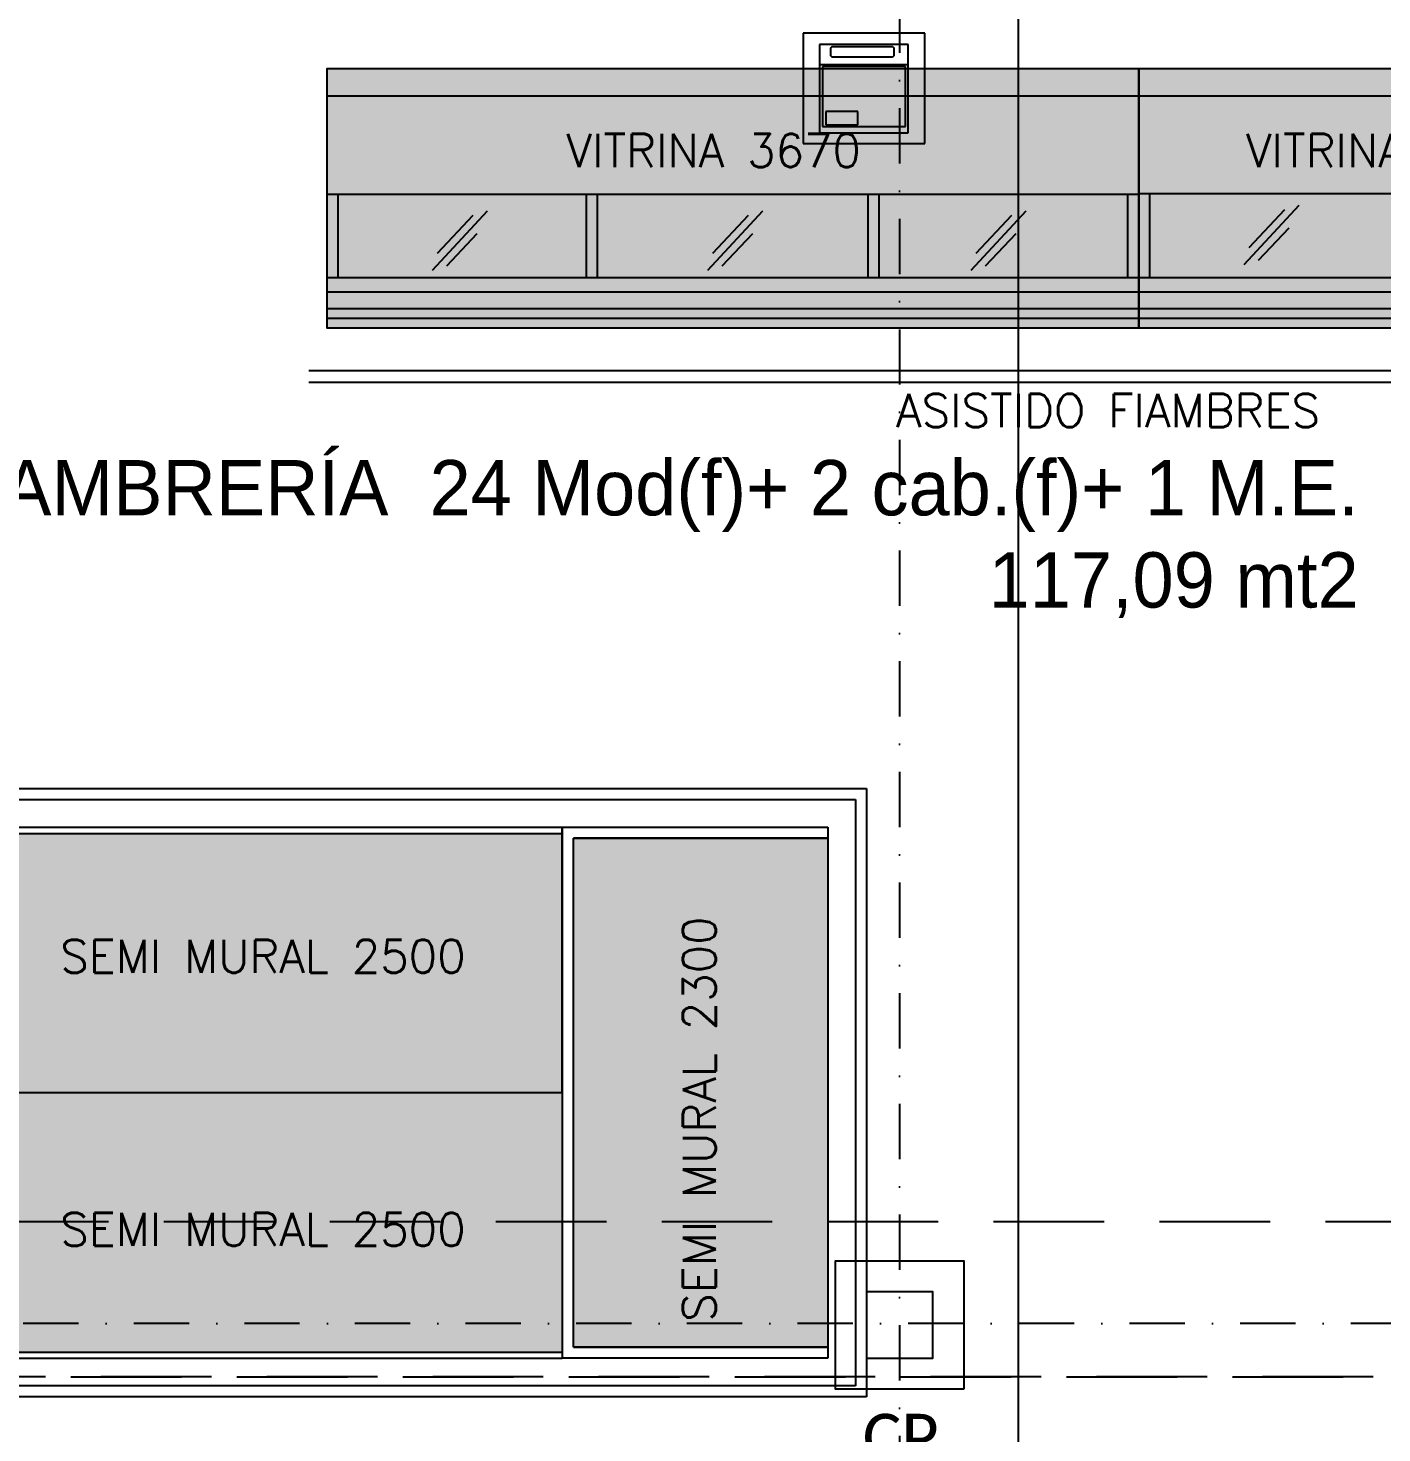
# Model space of a CAD drawing. Header units: millimetres. Extents: x 340 to 1003762, y 22 to 362022.
# Drawn here: x 608282 to 614401, y 282563 to 288913 of the extents above; entities that cross this region are included whole.
import ezdxf
from ezdxf.enums import TextEntityAlignment as Align

# ---------------------------------------------------------------- set-up
doc = ezdxf.new("R2010")
doc.units = ezdxf.units.MM
for name, pattern in [('LSBB_P_002 - PLANTA 1° NIVEL SALA DE VENTAS$0$DASHDOT2', [0.5, 0.25, -0.125, 0, -0.125]), ('LSBB_P_002 - PLANTA 1° NIVEL SALA DE VENTAS$0$HIDDEN', [0.375, 0.25, -0.125]), ('LSBB_P_002 - PLANTA 1° NIVEL SALA DE VENTAS$0$HIDDEN2', [0.1875, 0.125, -0.0625])]:
    doc.linetypes.add(name, pattern=pattern)
for name, color, linetype in [('A-DEMOLICION SV', 40, 'Continuous'), ('LSBB_P_002 - PLANTA 1° NIVEL SALA DE VENTAS$0$A-LAYOUT', 7, 'Continuous'), ('LSBB_P_002 - PLANTA 1° NIVEL SALA DE VENTAS$0$A-MUEBLES FRIO', 2, 'Continuous'), ('LSBB_P_002 - PLANTA 1° NIVEL SALA DE VENTAS$0$A-SALA DEFENSAS', 9, 'Continuous'), ('LSBB_P_002 - PLANTA 1° NIVEL SALA DE VENTAS$0$A-TEXTO SV', 2, 'LSBB_P_002 - PLANTA 1° NIVEL SALA DE VENTAS$0$DASHDOT2'), ('LSBB_P_002 - PLANTA 1° NIVEL SALA DE VENTAS$0$A-Textos', 2, 'Continuous'), ('LSBB_P_002 - PLANTA 1° NIVEL SALA DE VENTAS$0$A-TRAS-EQPM', 8, 'Continuous'), ('LSBB_P_002 - PLANTA 1° NIVEL SALA DE VENTAS$0$CENEFA', 6, 'LSBB_P_002 - PLANTA 1° NIVEL SALA DE VENTAS$0$HIDDEN'), ('LSBB_P_002 - PLANTA 1° NIVEL SALA DE VENTAS$0$E-SF O CP', 7, 'Continuous'), ('LSBB_P_002 - PLANTA 1° NIVEL SALA DE VENTAS$0$EJES', 8, 'LSBB_P_002 - PLANTA 1° NIVEL SALA DE VENTAS$0$DASHDOT2'), ('LSBB_P_002 - PLANTA 1° NIVEL SALA DE VENTAS$0$ESTRUCTURA', 5, 'Continuous'), ('LSBB_P_002 - PLANTA 1° NIVEL SALA DE VENTAS$0$LAYOUT$0$A-SALA-HATCH-FIAMBRES', 30, 'Continuous'), ('LSBB_P_002 - PLANTA 1° NIVEL SALA DE VENTAS$0$LINEA CORTES', 7, 'Continuous'), ('LSBB_P_002 - PLANTA 1° NIVEL SALA DE VENTAS$0$N- EXTINTOR O RH', 1, 'Continuous'), ('LSBB_P_002 - PLANTA 1° NIVEL SALA DE VENTAS$0$ZOCALOS-HORM', 8, 'Continuous')]:
    doc.layers.add(name, color=color, linetype=linetype)
doc.styles.add('LSBB_P_002 - PLANTA 1° NIVEL SALA DE VENTAS$0$1208_Sala de Ventas$0$ARQ', font='SIMPLEX.shx')
doc.styles.add('LSBB_P_002 - PLANTA 1° NIVEL SALA DE VENTAS$0$LAYOUT$0$REF-LAYOUT N+0.00 E 03$0$REF-LAYOUT N+0.00 E 02$0$Walmart_CENTURY GOTHIC', font='GOTHIC.TTF')
doc.styles.add('LSBB_P_002 - PLANTA 1° NIVEL SALA DE VENTAS$0$REF-LAYOUT N+0.00 E 03$0$REF-LAYOUT N+0.00 E 02$0$1301_Sala de Venta$0$ARQ', font='SIMPLEX.shx')
doc.styles.add('LSBB_P_002 - PLANTA 1° NIVEL SALA DE VENTAS$0$STANDARD', font='txt')
doc.styles.add('LSBB_P_002 - PLANTA 1° NIVEL SALA DE VENTAS$0$YUDICAD_ROMANS', font='romans.shx')

# ---------------------------------------------------------------- blocks, each defined once
blk = doc.blocks.new('LSBB_P_002 - PLANTA 1° NIVEL SALA DE VENTAS$0$REF-LAYOUT N+0.00 E 03$0$REF-LAYOUT N+0.00 E 02$0$1301_Sala de Venta$0$VITRINA_2448_X_1170')
h = blk.add_hatch(color=256)
h.dxf.hatch_style = 1
h.paths.add_polyline_path([(-2883.08, -5350.77), (-2883.08, -5233.77), (-3127.88, -5233.77), (-3127.88, -5350.77)])
h.paths.add_polyline_path([(-3083.16, -5281.93), (-2924.23, -5281.93), (-2924.23, -5259.43), (-3083.16, -5259.43)], flags=24)
at = {"layer": 'LSBB_P_002 - PLANTA 1° NIVEL SALA DE VENTAS$0$A-MUEBLES FRIO', "linetype": 'Continuous'}
for p, q in [((-3127.88, -5245.92), (-2883.08, -5245.92)), ((-2883.08, -5290.27), (-3127.88, -5290.27)), ((-3122.88, -5328.13), (-3122.88, -5290.27)), ((-3055.58, -5295.57), (-3080.41, -5322.33)), ((-3007.98, -5290.27), (-3007.98, -5328.13)), ((-3002.98, -5290.27), (-3002.98, -5328.13)), ((-2930.74, -5295.57), (-2955.57, -5322.33)), ((-2888.08, -5328.13), (-2888.08, -5290.27)), ((-3061.98, -5297.41), (-3078.1, -5314.59)), ((-2937.15, -5297.41), (-2953.27, -5314.59)), ((-3060.11, -5305.76), (-3073.96, -5320.44)), ((-2935.27, -5305.76), (-2949.12, -5320.44)), ((-3127.88, -5328.13), (-2883.08, -5328.13)), ((-3127.88, -5334.6), (-2883.08, -5334.6)), ((-3127.88, -5342.14), (-2883.08, -5342.14)), ((-3127.88, -5346.45), (-2883.08, -5346.45))]:
    blk.add_line(p, q, dxfattribs=at)
blk.add_lwpolyline([(-2883.08, -5350.77), (-2883.08, -5233.77), (-3127.88, -5233.77), (-3127.88, -5350.77), (-3127.88, -5233.77), (-3127.88, -5350.77)], close=True, dxfattribs=at)
at = {"layer": 'LSBB_P_002 - PLANTA 1° NIVEL SALA DE VENTAS$0$A-MUEBLES FRIO', "insert": (-3079.41, -5263.18), "char_height": 15, "attachment_point": 1, "style": 'LSBB_P_002 - PLANTA 1° NIVEL SALA DE VENTAS$0$REF-LAYOUT N+0.00 E 03$0$REF-LAYOUT N+0.00 E 02$0$1301_Sala de Venta$0$ARQ'}
blk.add_mtext('VITRINA 2448', dxfattribs=at)
blk = doc.blocks.new('LSBB_P_002 - PLANTA 1° NIVEL SALA DE VENTAS$0$REF-LAYOUT N+0.00 E 03$0$REF-LAYOUT N+0.00 E 02$0$1301_Sala de Venta$0$VITRINA_3670_X_1170')
h = blk.add_hatch(color=256)
h.dxf.hatch_style = 1
h.paths.add_polyline_path([(-3160.84, -5233.77), (-3527.84, -5233.77), (-3527.84, -5350.77), (-3160.84, -5350.77)])
h.paths.add_polyline_path([(-3423.25, -5281.93), (-3264.33, -5281.93), (-3264.33, -5259.43), (-3423.25, -5259.43)], flags=24)
at = {"layer": 'LSBB_P_002 - PLANTA 1° NIVEL SALA DE VENTAS$0$A-MUEBLES FRIO', "linetype": 'Continuous'}
for p, q in [((-3527.84, -5245.92), (-3160.84, -5245.92)), ((-3527.84, -5290.42), (-3160.84, -5290.42)), ((-3410.44, -5328.14), (-3410.44, -5290.42)), ((-3405.44, -5328.14), (-3405.44, -5290.42)), ((-3283.14, -5328.14), (-3283.14, -5290.42)), ((-3278.14, -5328.14), (-3278.14, -5290.42)), ((-3455.41, -5298.14), (-3480.24, -5324.9)), ((-3461.82, -5299.98), (-3477.94, -5317.16)), ((-3330.93, -5298.14), (-3355.76, -5324.9)), ((-3337.34, -5299.98), (-3353.46, -5317.16)), ((-3211.92, -5298.14), (-3236.76, -5324.9)), ((-3218.33, -5299.98), (-3234.45, -5317.16)), ((-3459.94, -5308.33), (-3473.79, -5323.01)), ((-3335.46, -5308.33), (-3349.32, -5323.01)), ((-3216.46, -5308.33), (-3230.31, -5323.01)), ((-3527.84, -5328.14), (-3160.84, -5328.14)), ((-3527.84, -5334.6), (-3160.84, -5334.6)), ((-3527.84, -5342.14), (-3160.84, -5342.14)), ((-3527.84, -5346.45), (-3160.84, -5346.45))]:
    blk.add_line(p, q, dxfattribs=at)
blk.add_lwpolyline([(-3160.84, -5233.77), (-3527.84, -5233.77), (-3527.84, -5350.77), (-3160.84, -5350.77)], close=True, dxfattribs=at)
for points in [[(-3522.84, -5290.42), (-3522.84, -5328.14)], [(-3165.84, -5328.14), (-3165.84, -5290.42)]]:
    blk.add_lwpolyline(points, dxfattribs=at)
at = {"layer": 'LSBB_P_002 - PLANTA 1° NIVEL SALA DE VENTAS$0$A-MUEBLES FRIO', "insert": (-3419.5, -5263.18), "char_height": 15, "attachment_point": 1, "style": 'LSBB_P_002 - PLANTA 1° NIVEL SALA DE VENTAS$0$REF-LAYOUT N+0.00 E 03$0$REF-LAYOUT N+0.00 E 02$0$1301_Sala de Venta$0$ARQ'}
blk.add_mtext('VITRINA 3670', dxfattribs=at)
blk = doc.blocks.new('LSBB_P_002 - PLANTA 1° NIVEL SALA DE VENTAS$0$Balanza VA')
at = {"layer": 'LSBB_P_002 - PLANTA 1° NIVEL SALA DE VENTAS$0$A-TRAS-EQPM'}
for p, q in [((-41358.6, 6380.36, 0), (-41358.6, 6430.17, 0)), ((-41358.6, 6430.17, 0), (-41303.6, 6430.17, 0)), ((-41358.6, 6430.17, 0), (-41303.6, 6430.17, 0)), ((-41303.6, 6430.17, 0), (-41303.6, 6380.36, 0)), ((-41351.1, 6385.1, 0), (-41351.1, 6425.1, 0)), ((-41351.1, 6425.1, 0), (-41311.1, 6425.1, 0)), ((-41351.1, 6385.1, 0), (-41351.1, 6425.1, 0)), ((-41344.68, 6423.24, 0), (-41344.68, 6420.3, 0)), ((-41317.14, 6424.24, 0), (-41343.68, 6424.24, 0)), ((-41316.14, 6420.3, 0), (-41316.14, 6423.24, 0)), ((-41311.1, 6425.1, 0), (-41311.1, 6385.1, 0)), ((-41311.1, 6416.1, 0), (-41351.1, 6416.1, 0)), ((-41349.85, 6388.1, 0), (-41349.85, 6415.1, 0)), ((-41349.85, 6415.1, 0), (-41312.35, 6415.1, 0)), ((-41343.68, 6419.3, 0), (-41317.14, 6419.3, 0)), ((-41312.35, 6415.1, 0), (-41312.35, 6388.1, 0)), ((-41328.29, 6388.83, 0), (-41328.29, 6394.75, 0)), ((-41328.29, 6394.75, 0), (-41313.84, 6394.75, 0)), ((-41313.84, 6394.75, 0), (-41313.84, 6388.83, 0)), ((-41312.35, 6388.1, 0), (-41349.85, 6388.1, 0)), ((-41313.84, 6388.83, 0), (-41328.29, 6388.83, 0)), ((-41311.1, 6385.1, 0), (-41351.1, 6385.1, 0)), ((-41311.1, 6385.1, 0), (-41351.1, 6385.1, 0)), ((-41303.6, 6380.36, 0), (-41358.6, 6380.36, 0))]:
    blk.add_line(p, q, dxfattribs=at)
for centre, start, end in [((-41343.68, 6423.24, 0), 90, 180), ((-41343.68, 6420.3, 0), 180, 270), ((-41317.14, 6423.24, 0), 0, 90), ((-41317.14, 6420.3, 0), 270, 0)]:
    blk.add_arc(centre, 1, start, end, dxfattribs=at)
blk = doc.blocks.new('LSBB_P_002 - PLANTA 1° NIVEL SALA DE VENTAS$0$1208_Sala de Ventas$0$CABECERA_SEMIMURAL_ISLA_2300')
h = blk.add_hatch(color=256)
h.dxf.hatch_style = 1
h.paths.add_polyline_path([(-2390.36, -4890.29), (-2275.36, -4890.29), (-2275.36, -4660.29), (-2390.36, -4660.29)])
h.paths.add_polyline_path([(-2322.2, -4882.64), (-2322.2, -4668.71), (-2344.7, -4668.71), (-2344.7, -4882.64)], flags=24)
at = {"layer": 'LSBB_P_002 - PLANTA 1° NIVEL SALA DE VENTAS$0$A-MUEBLES FRIO'}
for p, q in [((-2395.36, -4655.29), (-2275.36, -4655.29)), ((-2395.36, -4655.29), (-2395.36, -4895.29)), ((-2390.36, -4890.29), (-2390.36, -4660.29)), ((-2390.36, -4660.29), (-2275.36, -4660.29)), ((-2275.36, -4660.29), (-2390.36, -4660.29)), ((-2275.36, -4655.29), (-2275.36, -4895.29)), ((-2275.36, -4895.29), (-2395.36, -4895.29)), ((-2275.36, -4890.29), (-2390.36, -4890.29)), ((-2390.36, -4890.29), (-2275.36, -4890.29))]:
    blk.add_line(p, q, dxfattribs=at)
at = {"layer": 'LSBB_P_002 - PLANTA 1° NIVEL SALA DE VENTAS$0$A-MUEBLES FRIO', "color": 7, "insert": (-2340.95, -4878.89), "char_height": 15, "attachment_point": 1, "rotation": 90, "style": 'LSBB_P_002 - PLANTA 1° NIVEL SALA DE VENTAS$0$1208_Sala de Ventas$0$ARQ'}
blk.add_mtext('SEMI MURAL 2300', dxfattribs=at)
blk = doc.blocks.new('LSBB_P_002 - PLANTA 1° NIVEL SALA DE VENTAS$0$1208_Sala de Ventas$0$SEMI MURAL_ISLA_2500_X_2400')
h = blk.add_hatch(color=256)
h.dxf.hatch_style = 1
h.paths.add_polyline_path([(-3204.52, -5046.56), (-3204.52, -4929.35), (-3454.52, -4929.35), (-3454.52, -5046.56)])
h.paths.add_polyline_path([(-3204.52, -5163.76), (-3204.52, -5046.56), (-3454.52, -5046.56), (-3454.52, -5163.76)])
h.paths.add_polyline_path([(-3435.18, -4996.09), (-3221.26, -4996.09), (-3221.26, -4973.59), (-3435.18, -4973.59)], flags=24)
h.paths.add_polyline_path([(-3435.18, -5119.52), (-3221.26, -5119.52), (-3221.26, -5097.02), (-3435.18, -5097.02)], flags=24)
at = {"layer": 'LSBB_P_002 - PLANTA 1° NIVEL SALA DE VENTAS$0$A-MUEBLES FRIO'}
for p, q in [((-3204.52, -4926.56), (-3454.52, -4926.56)), ((-3454.52, -5046.56), (-3454.52, -4926.56)), ((-3204.52, -5046.56), (-3204.52, -4926.56)), ((-3454.52, -4929.35), (-3204.52, -4929.35)), ((-3204.52, -5046.56), (-3454.52, -5046.56)), ((-3454.52, -5046.56), (-3454.52, -5166.56)), ((-3204.52, -5046.56), (-3454.52, -5046.56)), ((-3204.52, -5046.56), (-3204.52, -5166.56)), ((-3454.52, -5163.76), (-3204.52, -5163.76)), ((-3204.52, -5166.56), (-3454.52, -5166.56))]:
    blk.add_line(p, q, dxfattribs=at)
at = {"layer": 'LSBB_P_002 - PLANTA 1° NIVEL SALA DE VENTAS$0$A-MUEBLES FRIO', "char_height": 15, "style": 'LSBB_P_002 - PLANTA 1° NIVEL SALA DE VENTAS$0$1208_Sala de Ventas$0$ARQ'}
for insert, attachment_point in [((-3431.43, -4992.34), 7), ((-3431.43, -5100.77), 1)]:
    blk.add_mtext('SEMI MURAL 2500', dxfattribs=dict(at, insert=insert, attachment_point=attachment_point))
blk = doc.blocks.new('LSBB_P_002 - PLANTA 1° NIVEL SALA DE VENTAS$0$A$C49184C2C')
at = {"layer": 'LSBB_P_002 - PLANTA 1° NIVEL SALA DE VENTAS$0$E-SF O CP', "linetype": 'ByBlock'}
h = blk.add_hatch(dxfattribs=at)
h.set_pattern_fill('ANSI36,_I', color=3, scale=0.126, style=2)
h.set_pattern_definition([(315, (8652.031924, 21254.503363), (0.008352698853, -0.03062656246), [0.039375, -0.007875, 0, -0.007875])])
h.paths.add_polyline_path([(0.3817, 0.018), (0.0217, 0.018), (0.0217, 0.258), (0.3817, 0.258)])
at = {"layer": 'LSBB_P_002 - PLANTA 1° NIVEL SALA DE VENTAS$0$E-SF O CP', "color": 3, "const_width": 0.036}
blk.add_lwpolyline([(0.3817, 0.018), (0.0217, 0.018), (0.0217, 0.258), (0.3817, 0.258)], close=True, dxfattribs=at)
at = {"layer": 'LSBB_P_002 - PLANTA 1° NIVEL SALA DE VENTAS$0$E-SF O CP', "color": 3, "insert": (0.2328, 0.5192, 0), "char_height": 0.27, "width": 6.008867, "attachment_point": 5, "style": 'LSBB_P_002 - PLANTA 1° NIVEL SALA DE VENTAS$0$STANDARD'}
blk.add_mtext('{\\fCalibri|b0|i0|c0|p34;CP}', dxfattribs=at)
blk = doc.blocks.new('LSBB_P_002 - PLANTA 1° NIVEL SALA DE VENTAS$0$CP. EXISTENTES')
at = {"layer": 'LSBB_P_002 - PLANTA 1° NIVEL SALA DE VENTAS$0$N- EXTINTOR O RH', "color": 20, "xscale": 0.7761600000000002, "yscale": 0.7761600000000002, "zscale": 0.7761600000000002}
blk.add_blockref('LSBB_P_002 - PLANTA 1° NIVEL SALA DE VENTAS$0$A$C49184C2C', (835.2638, 296.2493), dxfattribs=at)
blk = doc.blocks.new('LSBB_P_002 - PLANTA 1° NIVEL SALA DE VENTAS$0$SVLY')
at = {"layer": 'LSBB_P_002 - PLANTA 1° NIVEL SALA DE VENTAS$0$A-SALA DEFENSAS', "color": 1, "linetype": 'Continuous'}
for p, q in [((1039.0382, 301.472), (1032.7698, 301.472)), ((1032.7698, 301.4208), (1039.0782, 301.4214)), ((1027.5402, 299.5851), (1035.2902, 299.5851)), ((1035.2902, 299.5851), (1035.2902, 296.8351)), ((1027.5902, 299.5351), (1035.2402, 299.5351)), ((1035.2402, 299.5351), (1035.2402, 296.8851)), ((1035.2402, 296.8851), (1027.5902, 296.8851)), ((1035.2902, 296.8351), (1027.5402, 296.8351))]:
    blk.add_line(p, q, dxfattribs=at)
at = {"layer": 'LSBB_P_002 - PLANTA 1° NIVEL SALA DE VENTAS$0$ESTRUCTURA'}
for points in [[(1035.2895, 297.3101), (1035.2895, 297.0101), (1035.5895, 297.0101), (1035.5895, 297.3101)], [(1035.2895, 297.3101), (1035.2895, 297.0101), (1035.5895, 297.0101), (1035.5895, 297.3101)], [(1035.2895, 297.3101), (1035.2895, 297.0101), (1035.5895, 297.0101), (1035.5895, 297.3101)], [(1035.2895, 297.3101), (1035.2895, 297.0101), (1035.5895, 297.0101), (1035.5895, 297.3101)], [(1035.2902, 297.3101), (1035.2902, 297.0101), (1035.5902, 297.0101), (1035.5902, 297.3101)], [(1035.2902, 297.3101), (1035.2902, 297.0101), (1035.5902, 297.0101), (1035.5902, 297.3101)]]:
    blk.add_lwpolyline(points, close=True, dxfattribs=at)
at = {"layer": 'LSBB_P_002 - PLANTA 1° NIVEL SALA DE VENTAS$0$A-TRAS-EQPM', "xscale": -0.01, "yscale": 0.01, "zscale": 0.01, "rotation": 359.9999999091198}
blk.add_blockref('LSBB_P_002 - PLANTA 1° NIVEL SALA DE VENTAS$0$Balanza VA', (621.9674, 238.6965, 0), dxfattribs=at)
at = {"layer": 'LSBB_P_002 - PLANTA 1° NIVEL SALA DE VENTAS$0$E-SF O CP'}
blk.add_blockref('LSBB_P_002 - PLANTA 1° NIVEL SALA DE VENTAS$0$CP. EXISTENTES', (200, 0), dxfattribs=at)
at = {"layer": 'LSBB_P_002 - PLANTA 1° NIVEL SALA DE VENTAS$0$LAYOUT$0$A-SALA-HATCH-FIAMBRES', "xscale": 0.01, "yscale": 0.01, "zscale": 0.01}
for name, p in [('LSBB_P_002 - PLANTA 1° NIVEL SALA DE VENTAS$0$REF-LAYOUT N+0.00 E 03$0$REF-LAYOUT N+0.00 E 02$0$1301_Sala de Venta$0$VITRINA_3670_X_1170', (1068.1291, 355.1749)), ('LSBB_P_002 - PLANTA 1° NIVEL SALA DE VENTAS$0$REF-LAYOUT N+0.00 E 03$0$REF-LAYOUT N+0.00 E 02$0$1301_Sala de Venta$0$VITRINA_2448_X_1170', (1067.7995, 355.1749)), ('LSBB_P_002 - PLANTA 1° NIVEL SALA DE VENTAS$0$1208_Sala de Ventas$0$SEMI MURAL_ISLA_2500_X_2400', (1065.9604, 348.6744)), ('LSBB_P_002 - PLANTA 1° NIVEL SALA DE VENTAS$0$1208_Sala de Ventas$0$CABECERA_SEMIMURAL_ISLA_2300', (1057.8689, 345.963))]:
    blk.add_blockref(name, p, dxfattribs=at)
at = {"layer": 'LSBB_P_002 - PLANTA 1° NIVEL SALA DE VENTAS$0$A-TEXTO SV', "insert": (1037.5146, 300.3558), "char_height": 0.25, "width": 11.39066, "attachment_point": 9, "style": 'LSBB_P_002 - PLANTA 1° NIVEL SALA DE VENTAS$0$LAYOUT$0$REF-LAYOUT N+0.00 E 03$0$REF-LAYOUT N+0.00 E 02$0$Walmart_CENTURY GOTHIC'}
blk.add_mtext('\\pi3.4885;FIAMBRERÍA  24 Mod(f)+ 2 cab.(f)+ 1 M.E.\\P117,09 mt2', dxfattribs=at)
at = {"layer": 'LSBB_P_002 - PLANTA 1° NIVEL SALA DE VENTAS$0$A-Textos', "linetype": 'LSBB_P_002 - PLANTA 1° NIVEL SALA DE VENTAS$0$HIDDEN2', "style": 'LSBB_P_002 - PLANTA 1° NIVEL SALA DE VENTAS$0$YUDICAD_ROMANS'}
blk.add_text('ASISTIDO FIAMBRES', height=0.15, dxfattribs=at).set_placement((1036.3818, 301.2928), align=Align.MIDDLE_CENTER)
blk = doc.blocks.new('LSBB_P_002 - PLANTA 1° NIVEL SALA DE VENTAS', base_point=(223.5696, 14.2202))
at = {"layer": 'LSBB_P_002 - PLANTA 1° NIVEL SALA DE VENTAS$0$CENEFA', "color": 7, "ltscale": 2}
for p, q in [((874.6145, 297.6256), (776.1244, 297.6256)), ((874.6145, 297.6256), (799.2495, 297.6256)), ((872.8295, 296.9256), (795.6945, 296.9256)), ((795.6945, 296.9256), (872.8295, 296.9256))]:
    blk.add_line(p, q, dxfattribs=at)
blk.add_lwpolyline([(795.6145, 253.3956), (795.6145, 257.7156), (795.8395, 257.7156), (795.8395, 258.1556), (798.4273, 258.1556), (798.4273, 257.9171), (798.5795, 257.9171), (798.5795, 263.4156), (795.6945, 263.4156), (795.6945, 296.9256), (872.8295, 296.9256), (872.8295, 249.1906), (859.1489, 249.1906), (859.1489, 250.068), (855.8019, 250.068), (855.8019, 257.6795), (849.1846, 257.6795), (849.1846, 262.9554), (848.6586, 262.9554), (848.6586, 257.1295), (855.289, 257.1295), (855.289, 253.3956)], close=True, dxfattribs=at)
at = {"layer": 'LSBB_P_002 - PLANTA 1° NIVEL SALA DE VENTAS$0$EJES'}
for p, q in [((835.4395, 330.1656), (835.4395, 242.5191)), ((879.7376, 297.1656), (769.0572, 297.1656))]:
    blk.add_line(p, q, dxfattribs=at)
at = {"layer": 'LSBB_P_002 - PLANTA 1° NIVEL SALA DE VENTAS$0$ESTRUCTURA'}
for points in [[(835.2895, 297.31), (835.2895, 297.01), (835.5895, 297.01), (835.5895, 297.31)], [(835.2895, 297.31), (835.2895, 297.01), (835.5895, 297.01), (835.5895, 297.31)], [(835.2895, 297.31), (835.2895, 297.01), (835.5895, 297.01), (835.5895, 297.31)], [(835.2895, 297.31), (835.2895, 297.01), (835.5895, 297.01), (835.5895, 297.31)], [(835.2902, 297.31), (835.2902, 297.01), (835.5902, 297.01), (835.5902, 297.31)], [(835.2902, 297.31), (835.2902, 297.01), (835.5902, 297.01), (835.5902, 297.31)]]:
    blk.add_lwpolyline(points, close=True, dxfattribs=at)
at = {"layer": 'LSBB_P_002 - PLANTA 1° NIVEL SALA DE VENTAS$0$LINEA CORTES', "color": 1, "ltscale": 3}
blk.add_line((835.975, 306.2988), (835.975, 295.6062), dxfattribs=at)
at = {"layer": 'LSBB_P_002 - PLANTA 1° NIVEL SALA DE VENTAS$0$ZOCALOS-HORM'}
blk.add_lwpolyline([(835.7295, 296.87), (835.1495, 296.87), (835.1495, 297.45), (835.7295, 297.45)], close=True, dxfattribs=at)
at = {"layer": 'LSBB_P_002 - PLANTA 1° NIVEL SALA DE VENTAS$0$A-LAYOUT', "color": 1}
blk.add_blockref('LSBB_P_002 - PLANTA 1° NIVEL SALA DE VENTAS$0$SVLY', (-200, 0), dxfattribs=at)

msp = doc.modelspace()

# ---------------------------------------------------------------- block references
at = {"layer": 'A-DEMOLICION SV', "xscale": 1000, "yscale": 1000, "zscale": 1000}
msp.add_blockref('LSBB_P_002 - PLANTA 1° NIVEL SALA DE VENTAS', (350.9, 111.5), dxfattribs=at)

doc.saveas('drawing.dxf')
